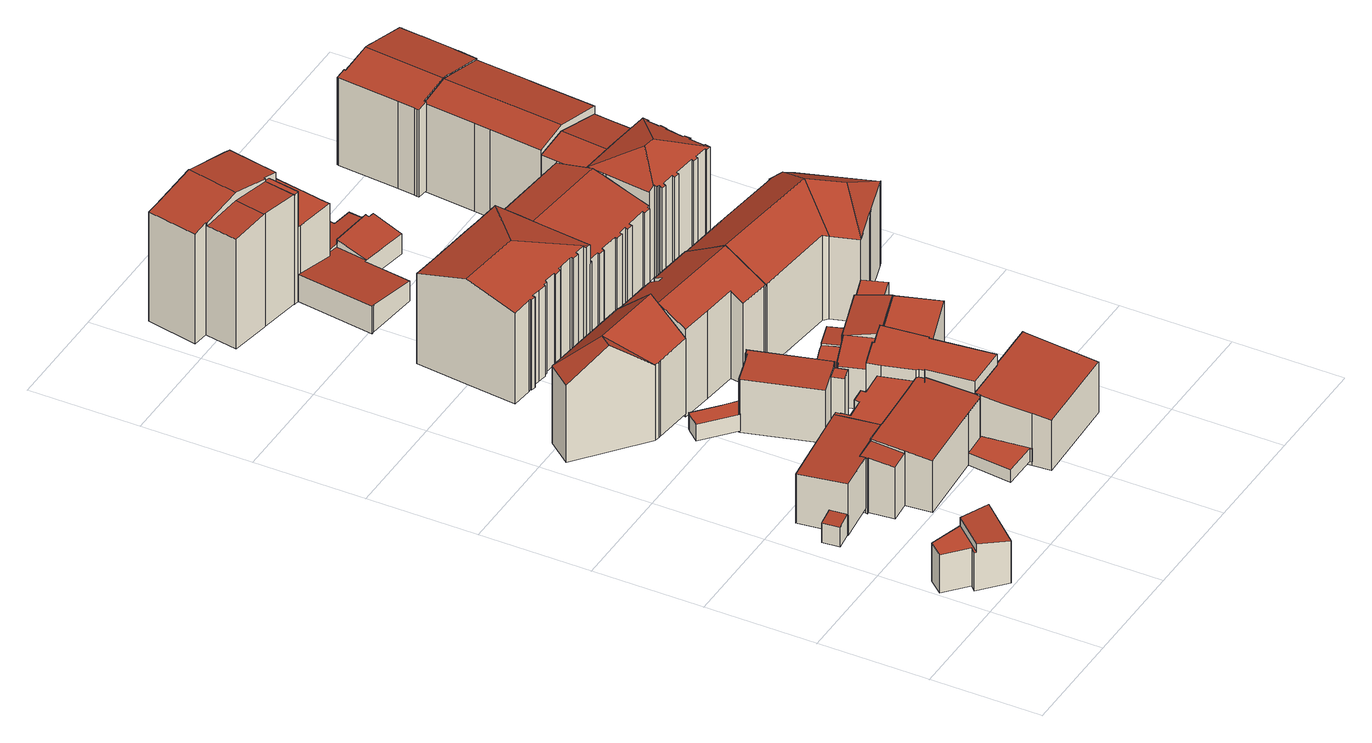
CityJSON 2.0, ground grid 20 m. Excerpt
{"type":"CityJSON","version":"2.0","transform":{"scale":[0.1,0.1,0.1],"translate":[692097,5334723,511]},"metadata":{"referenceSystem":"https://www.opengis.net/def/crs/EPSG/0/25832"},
"CityObjects":{
"building1":{"type":"Building","attributes":{"Gemeindeschluessel":"09162000","HoeheDach":"520.764","HoeheGrund":"511.840","Methode":"2000","NiedrigsteTraufeDesGebaeudes":"519.177","Geometrietyp2DReferenz":"3000","function":"31001_9998","roofType":"1000","measuredHeight":8.92,"storeysAboveGround":2},"geometry":[{"type":"MultiSurface","lod":"2","boundaries":[[[0,1,2,3]],[[4,5,6,7]],[[8,5,4,9]],[[10,7,6,11]],[[11,6,5,8,12,13,14]],[[9,15,16,0,3,13,12,8]],[[1,17,10,11,14,2]],[[16,17,1,0]],[[15,9,4,7,10,17,16]],[[3,2,14,13]]],"semantics":{"surfaces":[{"type":"WallSurface"},{"type":"RoofSurface"},{"type":"GroundSurface"}],"values":[0,1,0,0,0,2,1,0,0,0]}}]},
"building2":{"type":"Building","attributes":{"Gemeindeschluessel":"09162000","HoeheDach":"523.430","HoeheGrund":"513.448","Methode":"2000","NiedrigsteTraufeDesGebaeudes":"517.173","Geometrietyp2DReferenz":"3000","function":"31001_1000","roofType":"9999","measuredHeight":9.98,"storeysAboveGround":3},"geometry":[{"type":"MultiSurface","lod":"2","boundaries":[[[18,19,20,21]],[[22,23,24,25]],[[26,27,28,29,30,31]],[[32,31,30,33]],[[25,24,19,18]],[[34,35,23,22]],[[36,37,35,34]],[[38,27,26,39]],[[40,28,27,38]],[[41,20,19,24,23,35,37,42]],[[21,40,38,39,32,33,43,36,34,22,25,18]],[[43,42,37,36]],[[21,20,41,29,28,40]],[[39,26,31,32]],[[33,30,29,41,42,43]]],"semantics":{"surfaces":[{"type":"WallSurface"},{"type":"RoofSurface"},{"type":"GroundSurface"}],"values":[0,0,1,0,0,0,0,0,0,1,2,0,0,0,0]}}]},
"building3":{"type":"Building","attributes":{"Gemeindeschluessel":"09162000","HoeheDach":"523.714","HoeheGrund":"512.488","Methode":"2000","NiedrigsteTraufeDesGebaeudes":"522.585","Geometrietyp2DReferenz":"3000","function":"31001_1000","roofType":"1000","measuredHeight":11.23,"storeysAboveGround":2},"geometry":[{"type":"MultiSurface","lod":"2","boundaries":[[[44,45,46,47,48,19]],[[49,50,51,52]],[[53,54,55,56]],[[57,58,59,60,61]],[[62,63,64,65]],[[66,67,63,62]],[[68,69,54,53]],[[70,71,61,60,44,19,72]],[[65,64,69,68]],[[56,55,73,74]],[[75,70,72,76]],[[77,78,67,66]],[[59,79,80,81,73,55,54,69,64,63,67,78,82,51,50,46,45]],[[60,59,45,44]],[[57,61,71,83]],[[74,73,81,84]],[[85,82,78,77]],[[86,79,59,58]],[[52,51,82,85]],[[57,83,75,76,48,47,49,52,85,77,66,62,65,68,53,56,74,84,87,86,58]],[[47,46,50,49]],[[76,72,19,48]],[[87,80,79,86]],[[70,75,83,71]],[[84,81,80,87]]],"semantics":{"surfaces":[{"type":"WallSurface"},{"type":"RoofSurface"},{"type":"GroundSurface"}],"values":[0,0,0,0,0,0,0,1,0,0,0,0,1,0,0,0,0,0,0,2,0,0,0,0,0]}}]},
"building4":{"type":"Building","attributes":{"Gemeindeschluessel":"09162000","HoeheDach":"533.770","HoeheGrund":"513.101","Methode":"2000","NiedrigsteTraufeDesGebaeudes":"527.830","Geometrietyp2DReferenz":"3000","function":"31001_1000","roofType":"3100","measuredHeight":20.67,"storeysAboveGround":4},"geometry":[{"type":"MultiSurface","lod":"2","boundaries":[[[88,89,90,91]],[[92,93,94,95,96]],[[97,98,99,100,101,102]],[[100,92,101]],[[103,95,94,104]],[[105,104,94,93,106]],[[101,92,96,102]],[[105,88,91,98,97,103,104]],[[100,99,90,89,106,93,92]],[[91,90,99,98]],[[105,106,89,88]],[[103,97,102,96,95]]],"semantics":{"surfaces":[{"type":"WallSurface"},{"type":"RoofSurface"},{"type":"GroundSurface"}],"values":[0,1,0,1,0,0,1,2,1,0,0,0]}}]},
"building5":{"type":"Building","attributes":{"Gemeindeschluessel":"09162000","HoeheDach":"516.737","HoeheGrund":"513.495","Methode":"1000","NiedrigsteTraufeDesGebaeudes":"516.737","Geometrietyp2DReferenz":"3000","function":"31001_2000","roofType":"1000","measuredHeight":3.24,"storeysAboveGround":1},"geometry":[{"type":"MultiSurface","lod":"2","boundaries":[[[107,108,109,110]],[[111,112,113,114]],[[115,116,117,118]],[[119,107,110,120,115,118,111,114,121]],[[120,122,116,115]],[[118,117,112,111]],[[121,123,124,119]],[[108,124,123,113,112,117,116,122,109]],[[114,113,123,121]],[[108,107,119,124]],[[110,109,122,120]]],"semantics":{"surfaces":[{"type":"WallSurface"},{"type":"GroundSurface"},{"type":"RoofSurface"}],"values":[0,0,0,1,0,0,0,2,0,0,0]}}]},
"building6":{"type":"Building","attributes":{"Gemeindeschluessel":"09162000","HoeheDach":"522.860","HoeheGrund":"512.992","Methode":"2000","NiedrigsteTraufeDesGebaeudes":"519.780","Geometrietyp2DReferenz":"3000","function":"31001_2000","roofType":"1000","measuredHeight":9.87,"storeysAboveGround":5},"geometry":[{"type":"MultiSurface","lod":"2","boundaries":[[[125,126,127,128,129,130,131,132,133,134,135,136,137,138,139,140]],[[127,126,141,142]],[[143,138,137,144]],[[145,146,136,135,147,148]],[[141,126,125,149]],[[125,140,150,149]],[[151,152,153,154]],[[145,148,152,151]],[[155,139,138,143]],[[156,131,130,157]],[[158,159,156,157,160,153,152,148,147,161]],[[147,135,134,161]],[[134,133,158,161]],[[157,130,129,160]],[[128,127,142,162]],[[141,149,150,155,143,144,146,145,151,154,162,142]],[[144,137,136,146]],[[158,133,132,159]],[[150,140,139,155]],[[159,132,131,156]],[[162,154,153,160,129,128]]],"semantics":{"surfaces":[{"type":"RoofSurface"},{"type":"WallSurface"},{"type":"GroundSurface"}],"values":[0,1,1,1,1,1,1,1,1,1,0,1,1,1,1,2,1,1,1,1,1]}}]},
"building7":{"type":"Building","attributes":{"Gemeindeschluessel":"09162000","HoeheDach":"514.917","HoeheGrund":"512.479","Methode":"1000","NiedrigsteTraufeDesGebaeudes":"514.917","Geometrietyp2DReferenz":"3000","function":"51009_1610","roofType":"1000","measuredHeight":2.44},"geometry":[{"type":"MultiSurface","lod":"2","boundaries":[[[163,164,165,166,167,168,169]],[[84,167,166,74]],[[170,171,163,169]],[[84,87,168,167]],[[87,170,169,168]],[[172,165,164,173]],[[171,173,164,163]],[[172,74,166,165]],[[171,170,87,84,74,172,173]]],"semantics":{"surfaces":[{"type":"RoofSurface"},{"type":"WallSurface"},{"type":"GroundSurface"}],"values":[0,1,1,1,1,1,1,1,2]}}]},
"building8":{"type":"Building","attributes":{"Gemeindeschluessel":"09162000","HoeheDach":"523.907","HoeheGrund":"513.116","Methode":"2000","NiedrigsteTraufeDesGebaeudes":"523.370","Geometrietyp2DReferenz":"3000","function":"31001_2000","roofType":"1000","measuredHeight":10.79,"storeysAboveGround":3},"geometry":[{"type":"MultiSurface","lod":"2","boundaries":[[[174,175,176,177]],[[178,179,180,181]],[[177,176,182,183]],[[184,185,186,187]],[[181,180,188,189]],[[189,188,185,184,190,191]],[[183,182,192,193]],[[194,195,187,186,196]],[[197,198,199,200]],[[201,202,179,178]],[[189,191,194,196,203,204,205,197,200,174,177,183,193,201,178,181]],[[195,190,184,187]],[[193,192,202,201]],[[205,206,198,197]],[[207,208,186,185,188,180,179,202,192,182,176,175,199,198,206]],[[200,199,175,174]],[[196,186,208,203]],[[203,208,207,204]],[[191,190,195,194]],[[204,207,206,205]]],"semantics":{"surfaces":[{"type":"WallSurface"},{"type":"GroundSurface"},{"type":"RoofSurface"}],"values":[0,0,0,0,0,0,0,0,0,0,1,2,0,0,2,0,0,0,0,0]}}]},
"building9":{"type":"Building","attributes":{"Gemeindeschluessel":"09162000","HoeheDach":"522.955","HoeheGrund":"511.627","Methode":"1000","NiedrigsteTraufeDesGebaeudes":"521.349","Geometrietyp2DReferenz":"3000","function":"31001_1000","roofType":"1000","measuredHeight":11.33,"storeysAboveGround":2},"geometry":[{"type":"MultiSurface","lod":"2","boundaries":[[[209,210,211,212]],[[213,211,210,214,215,216,217,218,219,220,221,222,223]],[[224,223,222,225]],[[209,212,226,224,225,227,228,229,230,231,232,233,234]],[[232,216,215,233]],[[225,222,221,227]],[[219,218,230,229,228,220]],[[227,221,220,228]],[[230,218,217,231]],[[233,215,214,234]],[[231,217,216,232]],[[234,214,210,209]],[[226,212,211,213,223,224]]],"semantics":{"surfaces":[{"type":"WallSurface"},{"type":"RoofSurface"},{"type":"GroundSurface"}],"values":[0,1,0,2,0,0,0,0,0,0,0,0,0]}}]},
"building10":{"type":"Building","attributes":{"Gemeindeschluessel":"09162000","HoeheDach":"532.556","HoeheGrund":"512.540","Methode":"1000","NiedrigsteTraufeDesGebaeudes":"528.088","Geometrietyp2DReferenz":"3000","function":"31001_9998","roofType":"3100","measuredHeight":20.02,"storeysAboveGround":5},"geometry":[{"type":"MultiSurface","lod":"2","boundaries":[[[235,236,237,238]],[[239,240,241,242,243,244]],[[245,246,247,248]],[[247,246,249,250,239,244,251,252]],[[240,239,250,253]],[[254,255,243,242]],[[256,257,255,254]],[[258,259,236,235]],[[260,249,246,245]],[[238,237,261,262]],[[263,94,264,265]],[[266,267,259,258]],[[248,247,252,268]],[[253,250,249,260]],[[266,265,264,267]],[[244,243,255,257,261,237,236,259,267,264,94,269,251]],[[262,261,257,256]],[[252,251,269,94,263,270,271,268]],[[241,240,253,260,245,248,268,271,270,263,265,266,258,235,238,262,256,254,242]]],"semantics":{"surfaces":[{"type":"WallSurface"},{"type":"RoofSurface"},{"type":"GroundSurface"}],"values":[0,0,0,1,0,0,0,0,0,0,0,0,0,0,0,1,0,0,2]}}]},
"building11":{"type":"Building","attributes":{"Gemeindeschluessel":"09162000","HoeheDach":"533.083","HoeheGrund":"512.640","Methode":"1000","NiedrigsteTraufeDesGebaeudes":"530.203","Geometrietyp2DReferenz":"3000","function":"31001_9998","roofType":"3200","measuredHeight":20.44,"storeysAboveGround":4},"geometry":[{"type":"MultiSurface","lod":"2","boundaries":[[[272,273,274,275,276,277,278,279,280]],[[281,282,283,284]],[[285,279,278,286]],[[287,288,282,281]],[[289,290,291,292]],[[293,276,275,294]],[[295,296,297,298]],[[299,300,301,302,287,281,284,303,304,305,306,307,308,309,310,289,292,311,312,313,295,298,314,315,316,317,318,319,285,286,320,293,294,321,322,323]],[[273,324,323,322,321,274]],[[303,325,326,304]],[[327,280,279,285,319,318]],[[328,329,330,331,324,273,272]],[[302,301,329,328,288,287]],[[309,332,333,310]],[[284,283,325,303]],[[292,291,334,311]],[[300,330,329,301]],[[298,297,335,314]],[[306,336,337,307]],[[317,338,327,318]],[[311,334,339,312]],[[320,277,276,293]],[[314,335,340,315]],[[305,341,336,306]],[[307,337,342,308]],[[286,278,277,320]],[[313,343,296,295]],[[310,333,290,289]],[[312,339,343,313]],[[315,340,344,316]],[[294,275,274,321]],[[338,344,340,335,297,296,343,339,334,291,290,333,332,342,337,336,341,326,325,283,282,288,328,272,280,327]],[[300,299,323,324,331,330]],[[308,342,332,309]],[[304,326,341,305]],[[316,344,338,317]]],"semantics":{"surfaces":[{"type":"RoofSurface"},{"type":"WallSurface"},{"type":"GroundSurface"}],"values":[0,1,1,1,1,1,1,2,1,1,1,0,1,1,1,1,1,1,1,1,1,1,1,1,1,1,1,1,1,1,1,0,1,1,1,1]}}]},
"building12":{"type":"Building","attributes":{"Gemeindeschluessel":"09162000","HoeheDach":"521.313","HoeheGrund":"511.850","Methode":"2000","NiedrigsteTraufeDesGebaeudes":"518.914","Geometrietyp2DReferenz":"3000","function":"31001_9998","roofType":"2100","measuredHeight":9.46,"storeysAboveGround":2},"geometry":[{"type":"MultiSurface","lod":"2","boundaries":[[[345,346,347,348]],[[349,350,345,348,351,352,353,354,355,356,357,358,359,360,361,362,363,364,365]],[[351,366,367,352]],[[347,346,368,369,370,371,372,367,366]],[[360,373,374,361]],[[375,372,371,376]],[[377,378,375,376,379,380,374,373,381,382,383,384]],[[370,365,364,363,379,376,371]],[[353,352,367,372,375,378,354]],[[361,374,380,362]],[[356,384,383,357]],[[357,383,382,358]],[[365,370,369,349]],[[354,378,377,355]],[[348,347,366,351]],[[358,382,381,359]],[[350,368,346,345]],[[355,377,384,356]],[[349,369,368,350]],[[359,381,373,360]],[[362,380,379,363]]],"semantics":{"surfaces":[{"type":"WallSurface"},{"type":"GroundSurface"},{"type":"RoofSurface"}],"values":[0,1,0,2,0,0,2,0,0,0,0,0,0,0,0,0,0,0,0,0,0]}}]},
"building13":{"type":"Building","attributes":{"Gemeindeschluessel":"09162000","HoeheDach":"525.080","HoeheGrund":"511.627","Methode":"2000","NiedrigsteTraufeDesGebaeudes":"521.925","Geometrietyp2DReferenz":"3000","function":"31001_1000","roofType":"1000","measuredHeight":13.45,"storeysAboveGround":3},"geometry":[{"type":"MultiSurface","lod":"2","boundaries":[[[385,386,387,230]],[[388,389,390,391]],[[392,393,394,395]],[[396,397,398,399]],[[400,401,397,396]],[[402,403,389,388]],[[404,405,406,407,408,409]],[[391,390,410,411,412,413]],[[391,413,414,415,416,417,418,404,409,385,230,228,419,400,396,399,420,421,392,395,402,388]],[[409,408,386,385]],[[415,422,423,416]],[[418,424,405,404]],[[417,425,424,418]],[[230,387,426,228]],[[420,427,428,421]],[[228,426,429,419]],[[395,394,403,402]],[[406,405,424,425,423,422,430,412,411]],[[411,410,407,406]],[[416,423,425,417]],[[399,398,427,420]],[[413,412,430,414]],[[419,429,401,400]],[[414,430,422,415]],[[427,398,397,401,429,426,387,386,408,407,410,390,389,403,394,393,428]],[[421,428,393,392]]],"semantics":{"surfaces":[{"type":"WallSurface"},{"type":"GroundSurface"},{"type":"RoofSurface"}],"values":[0,0,0,0,0,0,0,0,1,0,0,0,0,0,0,0,0,2,0,0,0,0,0,0,2,0]}}]},
"building14":{"type":"Building","attributes":{"Gemeindeschluessel":"09162000","HoeheDach":"536.671","HoeheGrund":"513.240","Methode":"2000","NiedrigsteTraufeDesGebaeudes":"534.480","Geometrietyp2DReferenz":"3000","function":"31001_9998","roofType":"3100","measuredHeight":23.43,"storeysAboveGround":5},"geometry":[{"type":"MultiSurface","lod":"2","boundaries":[[[431,432,433,434,435,436]],[[437,438,439,440,441,442,443,444,445]],[[446,447,448,449,450,438,437,445,451,452,453]],[[454,441,440,455]],[[456,457,458,459,460,433,432]],[[455,440,439,461]],[[455,461,462,457,456,432,431,436,463,464,465,466,467,468,469,470,454]],[[469,443,442,470]],[[434,446,453,435]],[[470,442,441,454]],[[471,452,451,445,444,472,473,474]],[[458,450,449,459]],[[465,474,473,466]],[[435,453,452,471,464,463,436]],[[444,443,469,468,467,472]],[[433,460,448,447,446,434]],[[464,471,474,465]],[[466,473,472,467]],[[457,462,461,439,438,450,458]],[[449,448,460,459]]],"semantics":{"surfaces":[{"type":"WallSurface"},{"type":"RoofSurface"},{"type":"GroundSurface"}],"values":[0,1,0,0,0,0,2,0,1,0,1,1,0,0,0,1,0,0,0,0]}}]},
"building15":{"type":"Building","attributes":{"Gemeindeschluessel":"09162000","HoeheDach":"522.272","HoeheGrund":"512.150","Methode":"1000","NiedrigsteTraufeDesGebaeudes":"518.683","Geometrietyp2DReferenz":"3000","function":"31001_1000","roofType":"1000","measuredHeight":10.12,"storeysAboveGround":3},"geometry":[{"type":"MultiSurface","lod":"2","boundaries":[[[475,476,477,478,479,480,481,482,483]],[[484,477,476,485]],[[486,487,488,489]],[[484,490,491,479,478,477]],[[481,492,488,487,493,482]],[[494,483,482,493]],[[495,496,486,489]],[[485,476,475,497]],[[498,480,479,491]],[[499,497,475,483,494,496,495]],[[494,493,487,486,496]],[[492,481,480,498]],[[490,484,485,497,499,495,489,488,492,498,491]]],"semantics":{"surfaces":[{"type":"RoofSurface"},{"type":"WallSurface"},{"type":"GroundSurface"}],"values":[0,1,1,1,1,1,1,1,1,1,0,1,2]}}]},
"building16":{"type":"Building","attributes":{"Gemeindeschluessel":"09162000","HoeheDach":"534.485","HoeheGrund":"513.114","Methode":"1000","NiedrigsteTraufeDesGebaeudes":"527.560","Geometrietyp2DReferenz":"3000","function":"31001_9998","roofType":"1000","measuredHeight":21.37,"storeysAboveGround":4},"geometry":[{"type":"MultiSurface","lod":"2","boundaries":[[[500,501,502,503]],[[504,505,506,507]],[[508,509,510,511]],[[512,513,514,515]],[[509,508,515,514]],[[516,517,518,503,502,519]],[[516,519,458,520]],[[504,507,500,503,518,521,510,509,514,513]],[[522,521,518,517]],[[520,458,523,524]],[[519,502,501,523,458]],[[508,511,522,517,516,520,524,506,505,512,515]],[[511,510,521,522]],[[506,524,523,501,500,507]],[[505,504,513,512]]],"semantics":{"surfaces":[{"type":"WallSurface"},{"type":"RoofSurface"},{"type":"GroundSurface"}],"values":[0,0,0,0,0,0,0,1,0,0,1,2,0,0,0]}}]},
"building17":{"type":"Building","attributes":{"Gemeindeschluessel":"09162000","HoeheDach":"518.460","HoeheGrund":"513.110","Methode":"2000","NiedrigsteTraufeDesGebaeudes":"516.970","Geometrietyp2DReferenz":"3000","function":"31001_9998","roofType":"1000","measuredHeight":5.35,"storeysAboveGround":1},"geometry":[{"type":"MultiSurface","lod":"2","boundaries":[[[525,526,527,528,529,530]],[[516,531,532,517]],[[533,534,525,530,535,536,537]],[[538,539,540,541]],[[542,541,540,543,511,544,522]],[[508,545,546,547]],[[548,549,550,551]],[[552,553,554,555]],[[555,554,556,557]],[[527,558,559,560,561,562,528]],[[563,564,549,548]],[[565,526,525,534]],[[558,527,526,565]],[[537,536,553,552]],[[551,550,566,567]],[[539,562,561,566,550,549,564,546,545,543,540]],[[517,532,542,522]],[[534,533,537,552,555,557,516,517,522,544,511,508,547,563,548,551,567,560,559,558,565]],[[547,546,564,563]],[[557,556,531,516]],[[567,566,561,560]],[[539,529,528,562]],[[535,530,529,539,538]],[[511,543,545,508]],[[554,553,536,535,538,541,542,532,531,556]]],"semantics":{"surfaces":[{"type":"RoofSurface"},{"type":"WallSurface"},{"type":"GroundSurface"}],"values":[0,1,1,1,1,1,1,1,1,1,1,1,1,1,1,0,1,2,1,1,1,1,1,1,0]}}]},
"building18":{"type":"Building","attributes":{"Gemeindeschluessel":"09162000","HoeheDach":"519.894","HoeheGrund":"512.120","Methode":"1000","NiedrigsteTraufeDesGebaeudes":"519.894","Geometrietyp2DReferenz":"3000","function":"31001_1000","roofType":"1000","measuredHeight":7.77,"storeysAboveGround":2},"geometry":[{"type":"MultiSurface","lod":"2","boundaries":[[[491,568,569,498]],[[570,571,572,573]],[[568,574,572,571,575,576,577,569]],[[578,576,575,579]],[[498,569,577,580]],[[498,580,578,579,570,573,581,491]],[[579,575,571,570]],[[580,577,576,578]],[[573,572,574,581]],[[581,574,568,491]]],"semantics":{"surfaces":[{"type":"WallSurface"},{"type":"RoofSurface"},{"type":"GroundSurface"}],"values":[0,0,1,0,0,2,0,0,0,0]}}]},
"building19":{"type":"Building","attributes":{"Gemeindeschluessel":"09162000","HoeheDach":"529.516","HoeheGrund":"511.990","Methode":"2000","NiedrigsteTraufeDesGebaeudes":"526.693","Geometrietyp2DReferenz":"3000","function":"31001_9998","roofType":"3100","measuredHeight":17.53,"storeysAboveGround":3},"geometry":[{"type":"MultiSurface","lod":"2","boundaries":[[[582,583,584,585]],[[586,587,588,589]],[[590,591,592,593]],[[594,595,596,597]],[[598,599,583,582]],[[600,601,602,603]],[[604,605,606,607]],[[593,592,608,609]],[[610,611,601,600]],[[612,613,599,598]],[[583,599,613,608,592,591,596,595,614,615,616,617,602,601,611,618,619,606,605,620,621,622,623,624,625,626,584]],[[627,619,618,628]],[[603,602,617,629]],[[622,630,631,632,633,623]],[[628,618,611,610]],[[589,588,633,632]],[[625,624,587,586,634,635]],[[609,608,613,612]],[[629,617,616,636]],[[607,606,619,627]],[[597,596,591,590]],[[637,614,595,594]],[[623,633,588,587,624]],[[636,616,615,638]],[[620,605,604,639,640,621]],[[630,622,621,640]],[[584,626,625,635,641,585]],[[638,615,614,637]],[[632,631,630,640,639,604,607,627,628,610,600,603,629,636,638,637,594,597,590,593,609,612,598,582,585,641,635,634,586,589]]],"semantics":{"surfaces":[{"type":"WallSurface"},{"type":"RoofSurface"},{"type":"GroundSurface"}],"values":[0,0,0,0,0,0,0,0,0,0,1,0,0,0,0,0,0,0,0,0,0,0,1,0,0,0,0,0,2]}}]},
"building20":{"type":"Building","attributes":{"Gemeindeschluessel":"09162000","HoeheDach":"532.681","HoeheGrund":"511.600","Methode":"2000","NiedrigsteTraufeDesGebaeudes":"527.717","Geometrietyp2DReferenz":"3000","function":"31001_1000","roofType":"3200","measuredHeight":21.08,"storeysAboveGround":4},"geometry":[{"type":"MultiSurface","lod":"2","boundaries":[[[642,643,644,645]],[[646,647,648,649]],[[650,651,652,653]],[[654,655,656,657]],[[658,659,660,661,662,654,657,663,650,653,664,665,646,649,666,667,668,642,645]],[[669,670,644,643,671,672]],[[672,671,673,674,648,647,675,676]],[[677,678,679,680,670,669,681]],[[666,674,673,667]],[[649,648,674,666]],[[658,680,679,659]],[[654,662,661,677,681,655]],[[659,679,678,660]],[[651,682,656,672,676,652]],[[663,682,651,650]],[[660,678,677,661]],[[665,675,647,646]],[[657,656,682,663]],[[658,645,644,670,680]],[[655,681,669,672,656]],[[652,676,675,665,664,653]],[[671,643,642,668,667,673]]],"semantics":{"surfaces":[{"type":"WallSurface"},{"type":"GroundSurface"},{"type":"RoofSurface"}],"values":[0,0,0,0,1,2,2,2,0,0,0,0,0,2,0,0,0,0,0,2,0,0]}}]},
"building21":{"type":"Building","attributes":{"Gemeindeschluessel":"09162000","HoeheDach":"532.236","HoeheGrund":"511.910","Methode":"1000","NiedrigsteTraufeDesGebaeudes":"529.277","Geometrietyp2DReferenz":"3000","function":"31001_9998","roofType":"3200","measuredHeight":20.33,"storeysAboveGround":5},"geometry":[{"type":"MultiSurface","lod":"2","boundaries":[[[683,684,685,686,687,688,689]],[[690,691,692,693,694,695,696,697,698,699,700,701,702,703,704,705,706,707,708,709,710,711,712,713,714,715,716,717,718,719,720,721,722,723,724,725,726,727,728,688,687,686]],[[718,729,730,719]],[[686,685,731,690]],[[698,732,733,699]],[[734,735,736,725,724,723]],[[712,737,738,713]],[[699,733,739,700]],[[722,721,740,741,734,723]],[[715,742,743,716]],[[693,744,745,694]],[[694,745,746,695]],[[747,728,727,748]],[[726,749,748,727]],[[720,750,740,721]],[[751,752,683,689,747,748]],[[709,753,754,710]],[[741,751,748,749,736,735,734]],[[695,746,755,696]],[[713,738,756,714]],[[725,736,749,726]],[[716,743,757,717]],[[707,758,759,708]],[[728,747,689,688]],[[691,690,731,760,761,692]],[[719,730,750,720]],[[710,754,762,711]],[[697,763,732,698]],[[696,755,763,697]],[[717,757,729,718]],[[711,762,737,712]],[[764,765,766,739,733,732,763,755,746,745,744,761,760,731,685,684,683,752]],[[708,759,753,709]],[[704,767,768,705]],[[705,768,769,706]],[[706,769,758,707]],[[714,756,742,715]],[[703,764,767,704]],[[740,750,730,729,757,743,742,756,738,737,762,754,753,759,758,769,768,767,764,752,751,741]],[[701,766,765,702]],[[702,765,764,703]],[[700,739,766,701]],[[692,761,744,693]]],"semantics":{"surfaces":[{"type":"WallSurface"},{"type":"GroundSurface"},{"type":"RoofSurface"}],"values":[0,1,0,0,0,0,0,0,0,0,0,0,0,0,0,2,0,2,0,0,0,0,0,0,0,0,0,0,0,0,0,2,0,0,0,0,0,0,2,0,0,0,0]}}]},
"building22":{"type":"Building","attributes":{"Gemeindeschluessel":"09162000","HoeheDach":"529.168","HoeheGrund":"511.776","Methode":"2000","NiedrigsteTraufeDesGebaeudes":"526.709","Geometrietyp2DReferenz":"3000","function":"31001_9998","roofType":"3100","measuredHeight":17.39,"storeysAboveGround":4},"geometry":[{"type":"MultiSurface","lod":"2","boundaries":[[[770,771,772,773]],[[774,775,776,777,778]],[[779,780,781,782]],[[773,772,775,774]],[[776,783,781,780,777]],[[784,785,771,770]],[[778,777,780,779]],[[775,772,771,785,783,776]],[[782,781,783,785,784]],[[782,784,770,773,774,778,779]]],"semantics":{"surfaces":[{"type":"WallSurface"},{"type":"RoofSurface"},{"type":"GroundSurface"}],"values":[0,0,0,0,1,0,0,1,0,2]}}]},
"building23":{"type":"Building","attributes":{"Gemeindeschluessel":"09162000","HoeheDach":"530.316","HoeheGrund":"511.760","Methode":"2000","NiedrigsteTraufeDesGebaeudes":"528.173","Geometrietyp2DReferenz":"3000","function":"31001_1000","roofType":"3100","measuredHeight":18.56,"storeysAboveGround":4},"geometry":[{"type":"MultiSurface","lod":"2","boundaries":[[[786,787,788,789]],[[790,791,792,793]],[[789,788,794,795]],[[796,797,798,799,800,801]],[[802,792,791,803,804,797,796,805]],[[782,806,787,786]],[[798,797,804,807]],[[790,793,784,808,782,786,789,795,800,799,798,807,809]],[[808,784,802,805,806,782]],[[793,792,802,784]],[[809,803,791,790]],[[805,796,801,794,788,787,806]],[[807,804,803,809]],[[795,794,801,800]]],"semantics":{"surfaces":[{"type":"WallSurface"},{"type":"RoofSurface"},{"type":"GroundSurface"}],"values":[0,0,0,0,1,0,0,2,0,0,0,1,0,0]}}]},
"building24":{"type":"Building","attributes":{"Gemeindeschluessel":"09162000","HoeheDach":"530.637","HoeheGrund":"511.990","Methode":"2000","NiedrigsteTraufeDesGebaeudes":"528.428","Geometrietyp2DReferenz":"3000","function":"31001_1000","roofType":"3100","measuredHeight":18.65,"storeysAboveGround":4},"geometry":[{"type":"MultiSurface","lod":"2","boundaries":[[[810,811,812,813]],[[814,815,816,817]],[[818,819,820,821]],[[822,823,815,814]],[[824,825,826,827]],[[813,812,828,829]],[[830,831,832,833]],[[834,835,836,837]],[[838,839,840,841,842,843]],[[836,835,820,819,844,816,815,823,845,846,847,848,826,825,849,850]],[[851,852,853,822,814,817,854,818,821,834,837,855,840,839,838,856,857,858,810,813,829,859,830,833,860,824,827,861]],[[851,847,846,852]],[[853,845,823,822]],[[854,844,819,818]],[[838,843,862,856]],[[827,826,848,861]],[[862,863,864,858,857,856]],[[849,825,824,860,833,832]],[[843,842,841,850,849,832,831,865,828,812,811,864,863,862]],[[855,837,836,850,841,840]],[[829,828,865,859]],[[852,846,845,853]],[[817,816,844,854]],[[821,820,835,834]],[[859,865,831,830]],[[861,848,847,851]],[[858,864,811,810]]],"semantics":{"surfaces":[{"type":"WallSurface"},{"type":"RoofSurface"},{"type":"GroundSurface"}],"values":[0,0,0,0,0,0,0,0,0,1,2,0,0,0,0,0,0,0,1,0,0,0,0,0,0,0,0]}}]}
},
"vertices":[
[45,56,8],[45,56,82],[5,92,82],[5,92,8],[81,6,90],[149,82,90],[88,100,98],[39,44,98],[149,82,8],[81,6,8],[39,44,82],[88,100,82],[88,100,8],[27,118,8],[27,118,82],[39,44,8],[36,47,8],[36,47,82],
[125,298,24],[125,298,124],[126,288,124],[126,288,24],[213,305,24],[213,305,124],[209,305,124],[209,305,24],[19,276,62],[51,280,64],[51,279,64],[52,279,64],[48,311,64],[16,307,62],[16,307,24],[48,311,24],[208,361,24],[208,361,122],[206,387,24],[206,387,120],[51,280,24],[19,276,24],[51,279,24],[52,279,124],[41,366,120],[41,366,24],
[168,302,124],[168,302,127],[209,305,127],[209,305,15],[125,298,15],[213,305,15],[213,305,127],[242,307,127],[242,307,15],[361,215,15],[361,215,116],[361,210,116],[361,210,15],[134,240,15],[173,244,15],[173,244,121],[173,244,116],[134,240,116],[350,303,15],[350,303,126],[352,304,126],[352,304,15],[347,312,15],[347,312,127],[361,220,15],[361,220,117],[126,284,122],[129,285,122],[126,288,123],[360,210,116],[360,210,15],[126,284,15],[126,288,15],[344,315,15],[344,315,127],[177,196,116],[312,206,116],[357,209,116],[314,312,127],[129,285,15],[357,209,15],[314,312,15],[177,196,15],[312,206,15],
[144,662,21],[144,662,168],[140,662,168],[140,662,21],[88,735,228],[221,720,228],[228,783,171],[49,803,171],[48,802,172],[14,759,21],[131,664,21],[131,664,169],[130,664,169],[71,713,228],[14,759,172],[49,803,21],[228,783,21],[214,654,21],[214,654,169],
[212,557,25],[212,557,57],[211,556,57],[211,556,25],[177,629,25],[177,629,57],[220,592,57],[220,592,25],[173,625,25],[173,625,57],[176,628,57],[176,628,25],[212,559,25],[155,604,25],[248,569,25],[155,604,57],[248,569,57],[212,559,57],
[242,307,119],[314,312,119],[344,315,119],[329,370,119],[328,376,119],[282,371,119],[282,380,119],[255,377,119],[255,368,119],[217,363,119],[215,380,119],[214,380,119],[213,388,119],[206,387,119],[208,361,119],[213,305,119],[314,312,20],[344,315,20],[206,387,20],[213,388,20],[269,386,20],[214,380,20],[215,380,88],[269,386,88],[242,307,20],[213,305,20],[323,393,20],[323,393,88],[327,378,88],[327,378,20],[208,361,20],[282,380,88],[282,371,88],[255,368,88],[255,377,88],[328,376,88],[217,363,88],[329,370,20],
[366,126,39],[367,122,39],[370,123,39],[360,210,39],[357,209,39],[312,206,39],[304,126,39],[304,126,15],[366,126,15],[370,123,15],[367,122,15],
[271,579,21],[271,579,128],[276,580,129],[276,580,21],[315,445,21],[315,445,129],[313,444,129],[313,444,21],[280,582,129],[280,582,21],[309,442,124],[309,442,128],[285,435,127],[285,435,124],[309,443,128],[309,443,21],[315,420,124],[315,420,21],[281,577,129],[281,577,21],[291,414,21],[291,414,124],[285,435,21],[248,569,21],[248,569,127],[272,576,128],[272,576,21],[318,446,21],[318,446,129],[250,425,21],[212,557,21],[212,559,21],[212,559,124],[212,557,124],[250,425,124],
[373,90,6],[373,90,103],[370,123,107],[370,123,6],[364,171,113],[541,97,104],[536,224,119],[536,229,120],[439,225,120],[440,223,119],[362,220,119],[361,220,119],[361,215,119],[361,210,118],[360,210,118],[360,210,6],[361,210,6],[364,171,6],[361,215,6],[361,220,6],[362,220,6],[440,223,6],[439,225,6],[536,229,6],[536,224,6],[541,97,6],
[314,771,15],[314,771,172],[312,754,181],[312,754,15],[393,608,172],[393,608,15],[402,684,15],[410,760,15],[410,760,172],[402,684,216],[336,640,15],[336,640,186],[273,647,186],[273,647,15],[333,616,172],[389,609,172],[219,706,216],[214,654,186],[389,609,15],[340,768,15],[340,768,172],[325,770,15],[325,770,172],[299,773,15],[299,773,172],[333,616,15],[323,753,181],[323,753,15],[228,783,15],[231,782,171],[231,782,15],[230,781,15],[230,781,172],[214,654,15],[228,782,171],[228,782,15],[219,706,15],
[248,983,221],[351,1066,192],[300,1071,192],[276,1074,192],[232,1079,192],[203,1082,192],[178,1085,192],[137,1090,192],[127,997,221],[318,892,16],[318,892,196],[299,894,196],[299,894,16],[137,1090,16],[178,1085,16],[318,887,16],[318,887,194],[235,899,16],[235,899,195],[212,902,195],[212,902,16],[232,1079,16],[276,1074,16],[186,900,16],[186,900,193],[170,902,194],[170,902,16],[347,1024,16],[341,978,16],[330,886,16],[325,887,16],[298,890,16],[285,891,16],[285,895,16],[281,896,16],[256,898,16],[250,899,16],[248,895,16],[234,896,16],[210,899,16],[204,900,16],[202,897,16],[170,898,16],[161,899,16],[160,901,16],[155,901,16],[117,905,16],[127,997,16],[203,1082,16],[300,1071,16],[351,1066,16],[352,1066,16],[352,1066,192],[298,890,194],[285,891,194],[117,905,193],[325,887,194],[330,886,193],[341,978,192],[347,1024,192],[248,895,194],[234,896,194],[210,899,194],[170,898,192],[281,896,195],[256,898,195],[155,901,193],[204,900,194],[161,899,192],[285,895,195],[250,899,195],[202,897,193],[160,901,193],
[377,407,8],[377,407,87],[375,410,87],[375,410,8],[418,420,8],[401,415,8],[358,462,8],[364,464,8],[363,466,8],[358,480,8],[357,485,8],[356,489,8],[356,493,8],[357,496,8],[359,499,8],[362,501,8],[365,503,8],[393,513,8],[404,516,8],[416,483,8],[435,426,8],[358,462,87],[364,464,89],[401,415,94],[418,420,98],[435,426,103],[416,483,103],[363,466,89],[362,501,79],[365,503,79],[363,466,79],[416,483,79],[357,485,79],[358,480,79],[404,516,79],[393,513,79],[359,499,79],[357,496,79],[356,493,79],[356,489,79],
[440,225,6],[440,225,141],[440,223,141],[401,415,6],[401,415,141],[418,420,141],[418,420,6],[329,395,6],[329,395,141],[376,410,141],[376,410,6],[347,312,6],[347,312,141],[344,315,141],[344,315,6],[350,303,6],[350,303,141],[377,407,6],[377,407,141],[562,382,6],[562,382,109],[430,338,109],[430,338,141],[427,337,141],[427,337,6],[421,421,141],[421,421,109],[435,426,109],[435,426,6],[456,432,6],[455,433,6],[532,458,6],[536,459,6],[537,457,6],[352,304,6],[329,370,6],[323,393,6],[455,433,109],[532,458,109],[537,457,109],[536,459,109],[361,220,141],[329,370,141],[323,393,141],[352,304,141],[456,432,109],
[101,1341,22],[104,1341,22],[104,1341,242],[101,1341,242],[30,1353,236],[30,1353,22],[185,1385,241],[186,1385,241],[186,1387,241],[215,1382,235],[232,1473,235],[218,1476,238],[132,1491,256],[131,1491,257],[113,1398,257],[112,1398,242],[113,1398,242],[185,1385,236],[185,1385,235],[186,1385,235],[112,1398,257],[40,1410,241],[40,1410,236],[232,1473,22],[215,1382,22],[175,1329,22],[177,1328,22],[177,1328,235],[175,1329,235],[175,1329,236],[186,1387,22],[186,1385,22],[40,1410,22],[40,1412,22],[12,1416,22],[30,1508,22],[46,1505,22],[131,1491,22],[132,1491,22],[218,1476,22],[40,1412,241],[46,1505,238],[30,1508,235],[12,1416,235],
[435,426,113],[456,433,113],[455,433,113],[485,443,113],[532,458,113],[516,517,103],[465,501,103],[465,501,102],[415,485,102],[455,433,11],[456,433,11],[406,517,82],[454,533,77],[454,533,11],[406,517,11],[485,443,11],[532,458,11],[465,501,11],[465,501,77],[415,485,82],[404,516,11],[404,516,82],[435,426,11],[516,517,11],[415,485,11],
[197,1385,166],[197,1385,235],[187,1327,235],[187,1327,166],[232,1473,166],[232,1473,21],[215,1382,21],[215,1382,166],[272,1358,21],[272,1358,166],[265,1320,166],[265,1320,21],[265,1468,21],[265,1468,166],[290,1463,166],[290,1463,21],[186,1327,21],[191,1326,21],[191,1326,166],[186,1327,235],[177,1328,21],[264,1313,166],[264,1313,21],[186,1387,235],[186,1387,21],
[373,1243,60],[383,1299,73],[372,1301,73],[373,1307,75],[294,1316,75],[286,1259,61],[186,1327,74],[191,1326,74],[286,1259,21],[373,1243,21],[286,1259,60],[282,1260,60],[282,1260,21],[294,1316,60],[294,1316,66],[265,1319,66],[265,1319,64],[264,1313,64],[265,1320,66],[265,1319,21],[272,1358,63],[320,1350,63],[320,1350,21],[335,1366,21],[335,1366,62],[347,1364,62],[347,1364,21],[270,1174,21],[270,1174,60],[172,1185,74],[172,1185,21],[167,1185,74],[167,1185,21],[372,1301,21],[373,1307,21],[379,1340,21],[379,1340,64],[373,1307,66],[324,1369,21],[324,1369,62],[383,1299,21],[343,1346,63],[343,1346,21],
[532,458,89],[516,517,89],[558,464,11],[558,464,89],[537,457,89],[537,457,11],[536,459,89],[551,483,89],[587,494,89],[572,536,89],[587,494,11],[551,483,11],[572,536,11],[536,459,11],
[335,886,10],[335,886,157],[330,886,157],[330,886,10],[352,1066,10],[352,1066,168],[523,1050,168],[523,1050,10],[371,887,10],[371,887,158],[370,883,157],[370,883,10],[407,879,10],[407,879,157],[407,883,158],[407,883,10],[336,890,10],[336,890,158],[448,880,10],[448,880,158],[448,875,157],[448,875,10],[504,875,10],[504,875,158],[500,875,158],[500,875,10],[358,884,157],[358,884,10],[487,877,10],[487,877,158],[358,888,10],[358,888,158],[421,878,157],[421,882,158],[437,881,158],[436,876,157],[486,873,157],[499,871,157],[508,907,166],[514,956,179],[515,963,180],[517,982,185],[344,999,185],[341,978,180],[334,917,165],[499,871,10],[486,873,10],[436,876,10],[515,963,10],[517,982,10],[518,992,10],[518,992,183],[344,999,10],[341,978,10],[437,881,10],[421,878,10],[421,882,10],[508,907,10],[514,956,10],[334,917,10],
[678,709,6],[678,709,167],[721,580,167],[721,580,6],[510,749,6],[510,749,170],[510,751,168],[510,751,6],[395,608,6],[395,608,171],[393,608,171],[393,608,6],[572,536,6],[572,536,167],[556,583,167],[556,583,6],[719,580,6],[717,579,6],[646,558,6],[640,556,6],[573,536,6],[548,591,6],[402,684,6],[410,760,6],[643,734,6],[644,737,6],[662,723,6],[635,594,217],[721,580,168],[662,723,174],[613,658,217],[644,737,167],[643,734,169],[410,760,170],[402,684,217],[640,556,168],[646,558,168],[717,579,168],[719,580,168],[573,536,168],[548,591,172],
[671,976,184],[671,976,183],[673,976,183],[673,976,9],[671,976,9],[668,976,9],[668,976,184],[671,965,9],[670,965,9],[666,965,9],[663,943,9],[667,942,9],[665,930,9],[661,930,9],[656,897,9],[661,896,9],[660,885,9],[655,885,9],[652,857,9],[656,857,9],[655,847,9],[645,848,9],[645,851,9],[621,855,9],[620,851,9],[609,852,9],[610,856,9],[569,861,9],[569,857,9],[558,858,9],[558,863,9],[534,865,9],[533,861,9],[524,862,9],[524,866,9],[525,868,9],[522,869,9],[519,869,9],[520,874,9],[516,874,9],[504,875,9],[508,907,9],[514,956,9],[515,963,9],[518,992,9],[592,985,9],[525,868,187],[522,869,187],[671,965,183],[661,896,184],[660,885,184],[504,875,184],[508,907,184],[514,956,184],[558,858,184],[558,863,186],[655,885,186],[520,874,189],[516,874,189],[533,861,184],[524,862,184],[663,943,186],[667,942,184],[665,930,184],[592,985,184],[518,992,184],[515,963,184],[519,869,187],[575,921,212],[598,918,212],[610,856,186],[569,861,186],[661,930,186],[534,865,186],[524,866,186],[620,851,184],[609,852,184],[670,965,183],[666,965,185],[569,857,184],[656,897,186],[655,847,184],[656,857,184],[652,857,186],[645,848,184],[645,851,185],[621,855,185],
[674,1037,8],[674,1037,157],[669,976,157],[669,976,8],[592,985,8],[592,985,177],[575,986,182],[518,992,171],[518,992,8],[523,1050,8],[523,1050,171],[526,1078,171],[526,1078,8],[583,1073,182],[677,1064,8],[677,1064,157],
[536,1175,8],[536,1175,180],[539,1203,180],[539,1203,8],[688,1186,8],[688,1186,172],[685,1160,172],[685,1160,8],[548,1294,180],[548,1294,8],[604,1293,193],[614,1292,191],[614,1292,8],[604,1293,8],[549,1298,8],[549,1298,180],[677,1064,172],[696,1284,172],[624,1291,189],[584,1073,193],[526,1078,180],[624,1291,8],[584,1073,8],[696,1284,8],
[530,1305,10],[530,1305,180],[533,1335,180],[533,1335,10],[705,1356,10],[705,1356,174],[702,1325,174],[702,1325,10],[700,1319,10],[700,1319,175],[696,1284,175],[696,1284,10],[708,1388,10],[708,1388,174],[627,1437,10],[627,1437,194],[638,1436,191],[638,1436,10],[543,1446,180],[543,1446,10],[562,1447,10],[562,1447,184],[562,1444,184],[562,1444,10],[624,1291,10],[624,1291,191],[614,1292,194],[614,1292,10],[548,1294,10],[548,1295,10],[549,1298,10],[549,1298,184],[548,1295,184],[548,1294,184],[700,1325,175],[707,1388,175],[710,1425,175],[711,1425,175],[711,1428,175],[616,1438,196],[602,1293,196],[711,1425,10],[710,1425,10],[707,1388,10],[700,1325,10],[602,1293,10],[529,1296,10],[529,1297,10],[529,1300,10],[543,1449,10],[616,1438,10],[711,1428,10],[529,1296,180],[529,1297,180],[529,1300,180],[543,1449,180]
]}
